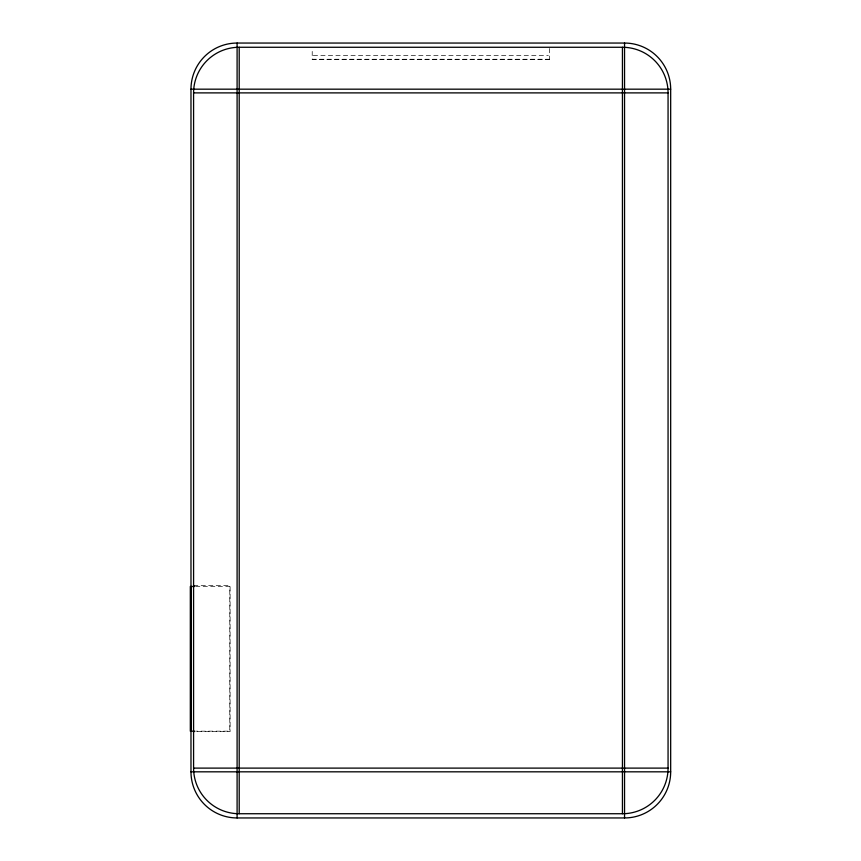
<?xml version="1.0" encoding="UTF-8"?>
<svg xmlns="http://www.w3.org/2000/svg" width="861" height="861" viewBox="0 0 861 861"><rect width="100%" height="100%" fill="white"/><g stroke="black" fill="none" stroke-linecap="round" stroke-linejoin="round"><path stroke-width="0.65" stroke-dasharray="4.3 3.23" d="M313.286 55.352L548.36 55.352M312.209 59.248L549.447 59.248M549.447 59.431L312.209 59.431L312.209 48.485M193.585 585.62L230.091 585.62L230.091 731.613L194.511 731.613M195.598 586.492L229.79 586.492L229.79 731.161L195.598 731.161M549.34 48.485L549.34 59.431"/><path stroke-width="1.29" d="M237.098 43.05L624.548 43.05A46.128 46.128 0 0 1 670.676 89.178L670.676 771.822A46.128 46.128 0 0 1 624.548 817.95L237.098 817.95A46.128 46.128 0 0 1 190.981 771.822L190.981 89.178A46.128 46.128 0 0 1 237.098 43.05L237.098 817.95M239.207 47.269L622.438 47.269A45.622 45.622 0 0 1 668.061 92.891L668.061 768.109A45.622 45.622 0 0 1 622.438 813.731L239.207 813.731A45.622 45.622 0 0 1 193.585 768.109L193.585 92.891A45.622 45.622 0 0 1 239.207 47.269L239.207 813.731M190.981 89.178L670.676 89.178M193.585 92.891L668.061 92.891M193.617 585.62L194.199 585.62M194.521 586.492L190.324 586.492L190.324 731.161L194.521 731.161M193.617 731.613L194.199 731.613M193.585 768.109L668.061 768.109M190.981 771.822L670.676 771.822M624.548 43.05L624.548 817.95M622.438 47.269L622.438 813.731M191.325 586.492L191.325 731.161"/></g></svg>
